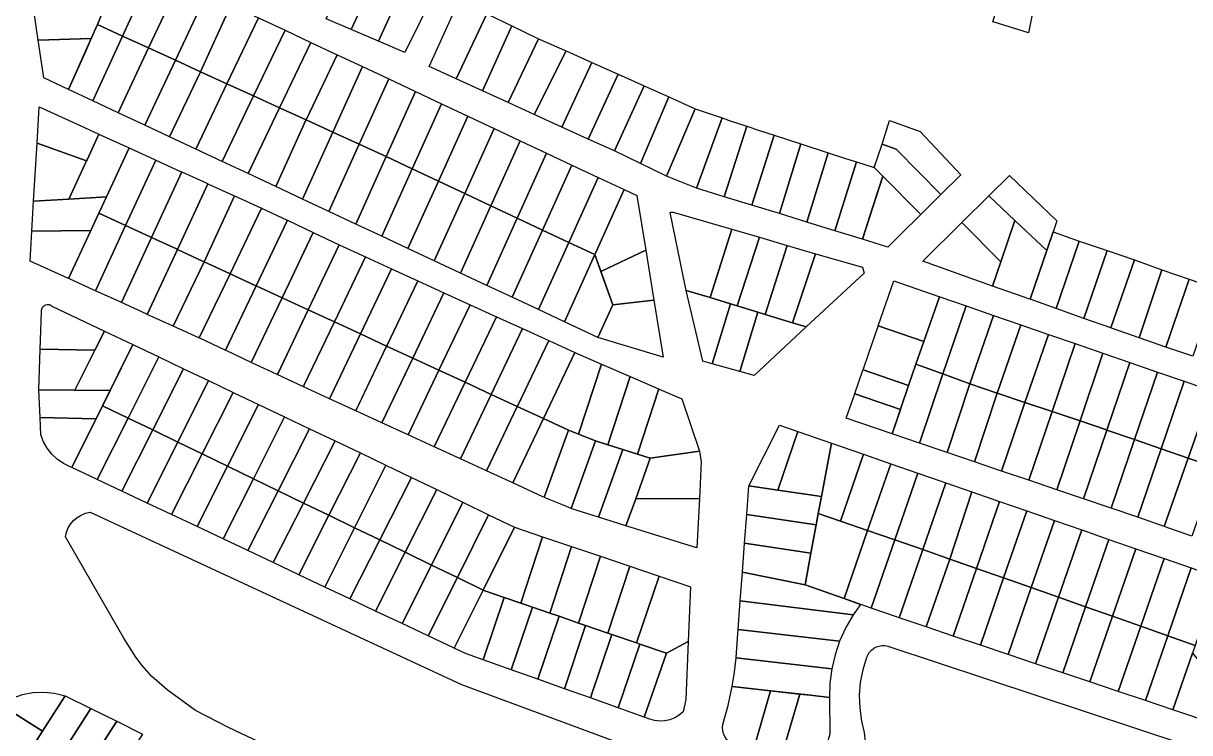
# Model space of a CAD drawing. Header units: millimetres. Extents: x 522658 to 553925, y 7796479 to 7820139.
# Drawn here: x 541403.7 to 541889.8, y 7800545.3 to 7800841 of the extents above; entities that cross this region are included whole.
import ezdxf

# ---------------------------------------------------------------- set-up
doc = ezdxf.new("R2010")
doc.units = ezdxf.units.MM
doc.layers.add('ZONA RESIDENCIAL 2 (ZR_2)', color=2, linetype='Continuous')

msp = doc.modelspace()

# ---------------------------------------------------------------- linework, layer by layer
at = {"layer": 'ZONA RESIDENCIAL 2 (ZR_2)'}
for points in [[(541552.79, 7800865.32), (541540.25, 7800838.45), (541529.83, 7800842.92), (541542.56, 7800870.2), (541552.79, 7800865.32)], [(541807.68, 7800841.61), (541816.38, 7800869.73), (541828.23, 7800866.01), (541824.06, 7800844.64), (541822.57, 7800836.99), (541810.05, 7800840.88), (541807.68, 7800841.61)], [(541444.99, 7800835.68), (541434.51, 7800840.46), (541435.86, 7800843.49), (541437.13, 7800846.34), (541446.99, 7800868.51), (541457.72, 7800863.56), (541444.99, 7800835.68)], [(541563.83, 7800860.19), (541551.66, 7800833.56), (541540.25, 7800838.45), (541552.79, 7800865.32), (541563.83, 7800860.19)], [(541455.86, 7800830.71), (541444.99, 7800835.68), (541457.72, 7800863.56), (541468.86, 7800858.41), (541455.86, 7800830.71)], [(541575.39, 7800854.82), (541562.69, 7800828.84), (541551.66, 7800833.56), (541563.83, 7800860.19), (541575.39, 7800854.82)], [(541467.05, 7800825.6), (541455.86, 7800830.71), (541468.86, 7800858.41), (541480.03, 7800853.26), (541467.05, 7800825.6)], [(541477.54, 7800820.81), (541467.05, 7800825.6), (541480.03, 7800853.26), (541490.14, 7800848.6), (541477.54, 7800820.81)], [(541596.82, 7800844.98), (541584.12, 7800817.83), (541583.73, 7800818.01), (541572.85, 7800823.01), (541585.32, 7800850.43), (541585.37, 7800850.54), (541596.82, 7800844.98)], [(541431.94, 7800834.68), (541409.9, 7800834.01), (541408.05, 7800846.37), (541422.58, 7800847.2), (541437.13, 7800846.34), (541435.86, 7800843.49), (541434.51, 7800840.46), (541431.94, 7800834.68)], [(541488.52, 7800815.79), (541477.54, 7800820.81), (541490.14, 7800848.6), (541501.66, 7800843.28), (541488.52, 7800815.79)], [(541499.65, 7800810.71), (541488.52, 7800815.79), (541501.66, 7800843.28), (541512.73, 7800838.08), (541499.65, 7800810.71)], [(541584.12, 7800817.83), (541596.82, 7800844.98), (541607.25, 7800839.92), (541595.07, 7800812.81), (541584.12, 7800817.83)], [(541444.99, 7800835.68), (541432.64, 7800808.65), (541422.48, 7800813.41), (541431.94, 7800834.68), (541434.51, 7800840.46), (541444.99, 7800835.68)], [(541455.86, 7800830.71), (541443.19, 7800803.71), (541432.64, 7800808.65), (541444.99, 7800835.68), (541455.86, 7800830.71)], [(541510.43, 7800805.78), (541499.65, 7800810.71), (541512.73, 7800838.08), (541523.46, 7800833.04), (541510.43, 7800805.78)], [(541595.07, 7800812.81), (541607.25, 7800839.92), (541618.43, 7800834.56), (541605.74, 7800807.92), (541595.07, 7800812.81)], [(541409.9, 7800834.01), (541431.94, 7800834.68), (541429.8, 7800829.86), (541422.48, 7800813.41), (541412.25, 7800818.2), (541409.9, 7800834.01)], [(541521.49, 7800800.73), (541510.43, 7800805.78), (541523.46, 7800833.04), (541534.46, 7800827.87), (541521.49, 7800800.73)], [(541605.74, 7800807.92), (541618.43, 7800834.56), (541629.25, 7800829.74), (541629.87, 7800829.46), (541616.54, 7800802.97), (541605.74, 7800807.92)], [(541467.05, 7800825.6), (541454.33, 7800798.49), (541443.19, 7800803.71), (541455.86, 7800830.71), (541467.05, 7800825.6)], [(541532.67, 7800795.62), (541521.49, 7800800.73), (541534.46, 7800827.87), (541545.01, 7800822.92), (541532.67, 7800795.62)], [(541616.54, 7800802.97), (541629.87, 7800829.46), (541640.55, 7800824.7), (541628.14, 7800797.69), (541616.54, 7800802.97)], [(541477.54, 7800820.81), (541477.51, 7800820.74), (541464.58, 7800793.69), (541454.33, 7800798.49), (541467.05, 7800825.6), (541477.54, 7800820.81)], [(541543.64, 7800790.61), (541532.67, 7800795.62), (541545.01, 7800822.92), (541555.93, 7800817.79), (541543.64, 7800790.61)], [(541651.51, 7800819.81), (541639.08, 7800792.76), (541628.14, 7800797.69), (541640.55, 7800824.7), (541651.51, 7800819.81)], [(541488.52, 7800815.79), (541475.5, 7800788.57), (541464.58, 7800793.69), (541477.51, 7800820.74), (541477.54, 7800820.81), (541488.52, 7800815.79)], [(541554.92, 7800785.46), (541543.64, 7800790.61), (541555.93, 7800817.79), (541567.15, 7800812.52), (541554.92, 7800785.46)], [(541662.41, 7800814.95), (541650.02, 7800787.83), (541639.08, 7800792.76), (541651.51, 7800819.81), (541662.41, 7800814.95)], [(541499.65, 7800810.71), (541486.58, 7800783.38), (541475.5, 7800788.57), (541488.52, 7800815.79), (541499.65, 7800810.71)], [(541565.78, 7800780.35), (541554.92, 7800785.46), (541567.15, 7800812.52), (541578.01, 7800807.42), (541565.78, 7800780.35)], [(541650.02, 7800787.83), (541662.41, 7800814.95), (541672.71, 7800810.35), (541660.89, 7800782.58), (541650.02, 7800787.83)], [(541510.43, 7800805.78), (541497.32, 7800778.35), (541486.58, 7800783.38), (541499.65, 7800810.71), (541510.43, 7800805.78)], [(541576.64, 7800775.25), (541565.78, 7800780.35), (541578.01, 7800807.42), (541588.87, 7800802.32), (541576.64, 7800775.25)], [(541660.89, 7800782.58), (541672.71, 7800810.35), (541683.61, 7800805.36), (541671.69, 7800777.34), (541660.89, 7800782.58)], [(541429.99, 7800783.69), (541409.37, 7800790.97), (541410.27, 7800806.13), (541427.37, 7800798.34), (541435.13, 7800794.8), (541430.2, 7800784.13), (541429.99, 7800783.69)], [(541521.49, 7800800.73), (541521.45, 7800800.65), (541508.92, 7800772.92), (541497.32, 7800778.35), (541510.43, 7800805.78), (541521.49, 7800800.73)], [(541587.63, 7800770.08), (541576.64, 7800775.25), (541588.87, 7800802.32), (541599.87, 7800797.16), (541587.63, 7800770.08)], [(541671.69, 7800777.34), (541683.61, 7800805.36), (541694.9, 7800801.54), (541684.23, 7800772.27), (541671.69, 7800777.34)], [(541532.67, 7800795.62), (541520.05, 7800767.71), (541508.92, 7800772.92), (541521.45, 7800800.65), (541521.49, 7800800.73), (541532.67, 7800795.62)], [(541598.49, 7800764.97), (541587.63, 7800770.08), (541599.87, 7800797.16), (541610.73, 7800792.06), (541598.49, 7800764.97)], [(541684.23, 7800772.27), (541694.9, 7800801.54), (541697.84, 7800800.54), (541705.16, 7800798.07), (541695.78, 7800768.72), (541684.23, 7800772.27)], [(541695.78, 7800768.72), (541705.16, 7800798.07), (541710.42, 7800796.29), (541710.5, 7800796.26), (541716.56, 7800794.31), (541707.25, 7800765.19), (541695.78, 7800768.72)], [(541794.43, 7800777.78), (541786.1, 7800769.58), (541767.45, 7800788.49), (541761.58, 7800790.67), (541764.63, 7800800.5), (541777.38, 7800795.85), (541794.43, 7800777.78)], [(541447.75, 7800789.05), (541438.3, 7800768.64), (541422.61, 7800767.74), (541429.99, 7800783.69), (541430.2, 7800784.13), (541435.13, 7800794.8), (541435.75, 7800794.52), (541447.75, 7800789.05)], [(541543.64, 7800790.61), (541530.97, 7800762.59), (541520.05, 7800767.71), (541532.67, 7800795.62), (541543.64, 7800790.61)], [(541609.53, 7800759.78), (541598.49, 7800764.97), (541610.73, 7800792.06), (541621.77, 7800786.87), (541609.53, 7800759.78)], [(541707.25, 7800765.19), (541716.56, 7800794.31), (541722.11, 7800792.51), (541727.76, 7800790.69), (541718.75, 7800761.65), (541707.25, 7800765.19)], [(541429.99, 7800783.69), (541422.61, 7800767.74), (541407.95, 7800766.89), (541409.37, 7800790.97), (541429.99, 7800783.69)], [(541435.16, 7800761.85), (541438.3, 7800768.64), (541447.75, 7800789.05), (541448.04, 7800788.92), (541458.27, 7800784.26), (541458.87, 7800783.99), (541446.26, 7800756.72), (541445.66, 7800757), (541435.16, 7800761.85)], [(541554.92, 7800785.46), (541542.2, 7800757.33), (541530.97, 7800762.59), (541543.64, 7800790.61), (541554.92, 7800785.46)], [(541718.75, 7800761.65), (541727.76, 7800790.69), (541739.17, 7800787.01), (541730.18, 7800758.13), (541718.75, 7800761.65)], [(541786.1, 7800769.58), (541777.68, 7800761.28), (541761.9, 7800777.22), (541758.32, 7800780.83), (541761.58, 7800790.67), (541767.45, 7800788.49), (541786.1, 7800769.58)], [(541469.7, 7800779.06), (541457.06, 7800751.73), (541456.55, 7800751.97), (541446.26, 7800756.72), (541458.87, 7800783.99), (541469.19, 7800779.29), (541469.7, 7800779.06)], [(541565.78, 7800780.35), (541553.07, 7800752.24), (541542.2, 7800757.33), (541554.92, 7800785.46), (541565.78, 7800780.35)], [(541620.08, 7800754.82), (541609.53, 7800759.78), (541621.77, 7800786.87), (541632.32, 7800781.91), (541620.08, 7800754.82)], [(541730.18, 7800758.13), (541739.17, 7800787.01), (541745.95, 7800784.82), (541750.94, 7800783.21), (541741.91, 7800754.52), (541730.18, 7800758.13)], [(541741.91, 7800754.52), (541750.94, 7800783.21), (541758.32, 7800780.83), (541761.9, 7800777.22), (541753.41, 7800750.98), (541741.91, 7800754.52)], [(541480.53, 7800774.13), (541467.87, 7800746.75), (541467.45, 7800746.94), (541457.06, 7800751.73), (541469.7, 7800779.06), (541480.11, 7800774.32), (541480.53, 7800774.13)], [(541576.64, 7800775.25), (541563.94, 7800747.15), (541553.07, 7800752.24), (541565.78, 7800780.35), (541576.64, 7800775.25)], [(541631.07, 7800749.66), (541620.08, 7800754.82), (541632.32, 7800781.91), (541643.3, 7800776.75), (541631.07, 7800749.66)], [(541832.82, 7800754.07), (541830.18, 7800746.33), (541816.96, 7800758.75), (541806.02, 7800769.03), (541814.69, 7800777.61), (541834.4, 7800758.7), (541832.82, 7800754.07)], [(541491.69, 7800769.04), (541479, 7800741.61), (541478.34, 7800741.91), (541467.87, 7800746.75), (541480.53, 7800774.13), (541480.78, 7800774.01), (541491.03, 7800769.35), (541491.69, 7800769.04)], [(541587.63, 7800770.08), (541574.94, 7800742), (541563.94, 7800747.15), (541576.64, 7800775.25), (541587.63, 7800770.08)], [(541641.82, 7800744.6), (541631.07, 7800749.66), (541643.3, 7800776.75), (541654.06, 7800771.7), (541642.1, 7800745.22), (541641.82, 7800744.6)], [(541769.09, 7800752.83), (541763.92, 7800747.74), (541753.41, 7800750.98), (541757.78, 7800764.48), (541761.9, 7800777.22), (541777.68, 7800761.28), (541769.09, 7800752.83)], [(541431.8, 7800754.6), (541407.2, 7800754.32), (541407.95, 7800766.89), (541422.61, 7800767.74), (541438.3, 7800768.64), (541435.16, 7800761.85), (541431.8, 7800754.6)], [(541502.86, 7800763.97), (541489.8, 7800736.62), (541489.57, 7800736.73), (541479, 7800741.61), (541491.69, 7800769.04), (541502.63, 7800764.08), (541502.78, 7800764.01), (541502.86, 7800763.97)], [(541598.49, 7800764.97), (541585.81, 7800736.91), (541574.94, 7800742), (541587.63, 7800770.08), (541598.49, 7800764.97)], [(541663.04, 7800746.49), (541644.35, 7800737.52), (541641.82, 7800744.6), (541642.1, 7800745.22), (541654.06, 7800771.7), (541659.29, 7800769.24), (541663.04, 7800746.49)], [(541816.96, 7800758.75), (541811.09, 7800741.63), (541794.82, 7800757.93), (541806.02, 7800769.03), (541816.96, 7800758.75)], [(541513.72, 7800758.87), (541500.69, 7800731.59), (541500.61, 7800731.63), (541489.8, 7800736.62), (541502.86, 7800763.97), (541513.64, 7800758.91), (541513.72, 7800758.87)], [(541609.53, 7800759.78), (541596.86, 7800731.73), (541585.81, 7800736.91), (541598.49, 7800764.97), (541609.53, 7800759.78)], [(541446.26, 7800756.72), (541433.68, 7800729.51), (541433.07, 7800729.79), (541422.85, 7800734.43), (541422.53, 7800734.58), (541431.8, 7800754.6), (541435.16, 7800761.85), (541445.66, 7800757), (541446.26, 7800756.72)], [(541500.69, 7800731.59), (541513.72, 7800758.87), (541524.5, 7800753.81), (541511.5, 7800726.6), (541500.69, 7800731.59)], [(541620.08, 7800754.82), (541607.42, 7800726.79), (541596.86, 7800731.73), (541609.53, 7800759.78), (541620.08, 7800754.82)], [(541679.96, 7800729.69), (541673.29, 7800762.15), (541673.59, 7800762.24), (541673.89, 7800762.29), (541674.2, 7800762.28), (541674.51, 7800762.23), (541698.91, 7800755.14), (541689.95, 7800726.64), (541679.96, 7800729.69)], [(541811.09, 7800741.63), (541807.61, 7800731.48), (541778.51, 7800741.78), (541794.82, 7800757.93), (541811.09, 7800741.63)], [(541830.18, 7800746.33), (541823.23, 7800725.95), (541823.1, 7800725.99), (541807.61, 7800731.48), (541811.09, 7800741.63), (541816.96, 7800758.75), (541830.18, 7800746.33)], [(541422.53, 7800734.58), (541406.46, 7800741.87), (541407.2, 7800754.32), (541431.8, 7800754.6), (541422.53, 7800734.58)], [(541433.68, 7800729.51), (541446.26, 7800756.72), (541456.55, 7800751.97), (541457.06, 7800751.73), (541444.51, 7800724.59), (541443.99, 7800724.83), (541433.68, 7800729.51)], [(541522.4, 7800721.56), (541511.5, 7800726.6), (541524.5, 7800753.81), (541535.36, 7800748.71), (541522.4, 7800721.56)], [(541631.07, 7800749.66), (541618.41, 7800721.64), (541607.42, 7800726.79), (541620.08, 7800754.82), (541631.07, 7800749.66)], [(541689.95, 7800726.64), (541698.91, 7800755.14), (541710.43, 7800751.79), (541701.23, 7800723.2), (541698.36, 7800724.08), (541689.95, 7800726.64)], [(541823.23, 7800725.95), (541832.82, 7800754.07), (541843.77, 7800750.24), (541834.17, 7800722.07), (541823.23, 7800725.95)], [(541444.51, 7800724.59), (541457.06, 7800751.73), (541467.45, 7800746.94), (541467.87, 7800746.75), (541455.34, 7800719.67), (541454.92, 7800719.86), (541444.51, 7800724.59)], [(541533.29, 7800716.53), (541522.4, 7800721.56), (541535.36, 7800748.71), (541546.22, 7800743.61), (541533.29, 7800716.53)], [(541641.82, 7800744.6), (541629.17, 7800716.6), (541618.41, 7800721.64), (541631.07, 7800749.66), (541641.82, 7800744.6)], [(541701.23, 7800723.2), (541710.43, 7800751.79), (541721.95, 7800748.44), (541712.84, 7800719.66), (541709.84, 7800720.58), (541701.23, 7800723.2)], [(541712.84, 7800719.66), (541721.95, 7800748.44), (541733.88, 7800744.97), (541724.25, 7800716.18), (541712.84, 7800719.66)], [(541855.38, 7800746.33), (541845.72, 7800717.98), (541834.17, 7800722.07), (541843.77, 7800750.24), (541855.38, 7800746.33)], [(541455.34, 7800719.67), (541467.87, 7800746.75), (541478.34, 7800741.91), (541479, 7800741.61), (541466.17, 7800714.74), (541465.85, 7800714.89), (541455.34, 7800719.67)], [(541544.19, 7800711.5), (541533.29, 7800716.53), (541546.22, 7800743.61), (541557.14, 7800738.63), (541544.19, 7800711.5)], [(541649.33, 7800723.61), (541643.1, 7800710.08), (541629.17, 7800716.6), (541641.82, 7800744.6), (541649.33, 7800723.61)], [(541644.35, 7800737.52), (541663.04, 7800746.49), (541666.47, 7800725.65), (541649.33, 7800723.61), (541644.35, 7800737.52)], [(541753.44, 7800739.28), (541754.15, 7800736.88), (541729.99, 7800714.43), (541724.25, 7800716.18), (541733.88, 7800744.97), (541753.44, 7800739.28)], [(541866.73, 7800742.34), (541856.9, 7800714.02), (541845.72, 7800717.98), (541855.38, 7800746.33), (541866.73, 7800742.34)], [(541466.17, 7800714.74), (541479, 7800741.61), (541489.57, 7800736.73), (541489.8, 7800736.62), (541477.01, 7800709.83), (541476.77, 7800709.94), (541466.17, 7800714.74)], [(541555.07, 7800706.47), (541544.19, 7800711.5), (541557.14, 7800738.63), (541568.06, 7800733.65), (541555.27, 7800706.88), (541555.07, 7800706.47)], [(541878.22, 7800738.3), (541868.7, 7800709.84), (541857.22, 7800713.91), (541856.9, 7800714.02), (541866.73, 7800742.34), (541878.22, 7800738.3)], [(541477.01, 7800709.83), (541489.8, 7800736.62), (541500.61, 7800731.63), (541500.69, 7800731.59), (541487.87, 7800704.73), (541487.78, 7800704.77), (541477.01, 7800709.83)], [(541565.97, 7800701.44), (541555.07, 7800706.47), (541555.27, 7800706.88), (541568.06, 7800733.65), (541578.98, 7800728.67), (541565.97, 7800701.44)], [(541785.55, 7800727.04), (541779, 7800708.38), (541759.99, 7800714.95), (541766.46, 7800733.64), (541785.26, 7800727.14), (541785.48, 7800727.06), (541785.55, 7800727.04)], [(541889.55, 7800734.4), (541879.78, 7800706.06), (541868.7, 7800709.84), (541878.22, 7800738.3), (541889.55, 7800734.4)], [(541900.84, 7800730.51), (541891.08, 7800702.21), (541879.78, 7800706.06), (541889.55, 7800734.4), (541900.84, 7800730.51)], [(541487.87, 7800704.73), (541500.69, 7800731.59), (541511.5, 7800726.6), (541498.87, 7800700.14), (541498.64, 7800699.67), (541487.87, 7800704.73)], [(541690.74, 7800699.07), (541686.8, 7800700.17), (541679.96, 7800729.69), (541689.95, 7800726.64), (541698.36, 7800724.08), (541690.74, 7800699.07)], [(541522.4, 7800721.56), (541509.81, 7800695.2), (541509.51, 7800694.57), (541498.64, 7800699.67), (541498.87, 7800700.14), (541511.5, 7800726.6), (541522.4, 7800721.56)], [(541576.86, 7800696.41), (541565.97, 7800701.44), (541578.98, 7800728.67), (541589.9, 7800723.69), (541576.86, 7800696.41)], [(541643.1, 7800710.08), (541649.33, 7800723.61), (541666.47, 7800725.65), (541670.39, 7800701.82), (541643.1, 7800710.08)], [(541702.3, 7800695.84), (541690.74, 7800699.07), (541698.36, 7800724.08), (541701.23, 7800723.2), (541709.84, 7800720.58), (541702.3, 7800695.84)], [(541775.7, 7800698.98), (541779, 7800708.38), (541785.55, 7800727.04), (541785.66, 7800727), (541796.55, 7800723.23), (541786.92, 7800694.83), (541775.7, 7800698.98)], [(541433.52, 7800704.79), (541410.74, 7800705.2), (541411.27, 7800720.6), (541411.21, 7800721.03), (541411.23, 7800721.47), (541411.32, 7800721.9), (541411.48, 7800722.3), (541411.7, 7800722.68), (541411.98, 7800723.01), (541412.32, 7800723.29), (541412.69, 7800723.52), (541413.1, 7800723.67), (541413.53, 7800723.76), (541413.97, 7800723.78), (541414.4, 7800723.72), (541414.82, 7800723.59), (541415.21, 7800723.4), (541415.56, 7800723.14), (541437.51, 7800712.69), (541433.52, 7800704.79)], [(541533.29, 7800716.53), (541520.75, 7800690.26), (541520.37, 7800689.46), (541509.51, 7800694.57), (541509.81, 7800695.2), (541522.4, 7800721.56), (541533.29, 7800716.53)], [(541587.76, 7800691.37), (541576.86, 7800696.41), (541589.9, 7800723.69), (541600.82, 7800718.71), (541587.76, 7800691.37)], [(541708.21, 7800694.19), (541702.3, 7800695.84), (541709.84, 7800720.58), (541712.84, 7800719.66), (541724.25, 7800716.18), (541729.99, 7800714.43), (541708.21, 7800694.19)], [(541808.02, 7800719.26), (541798.12, 7800690.69), (541786.92, 7800694.83), (541796.55, 7800723.23), (541808.02, 7800719.26)], [(541819.36, 7800715.34), (541809.49, 7800686.86), (541798.12, 7800690.69), (541808.02, 7800719.26), (541819.36, 7800715.34)], [(541544.19, 7800711.5), (541531.69, 7800685.32), (541531.28, 7800684.47), (541520.37, 7800689.46), (541520.75, 7800690.26), (541533.29, 7800716.53), (541544.19, 7800711.5)], [(541598.65, 7800686.34), (541587.76, 7800691.37), (541600.82, 7800718.71), (541611.74, 7800713.72), (541598.65, 7800686.34)], [(541775.7, 7800698.98), (541772.65, 7800689.98), (541753.63, 7800696.56), (541756.01, 7800703.45), (541759.91, 7800714.73), (541759.99, 7800714.95), (541779, 7800708.38), (541775.7, 7800698.98)], [(541830.97, 7800711.32), (541821.13, 7800682.94), (541809.49, 7800686.86), (541819.36, 7800715.34), (541830.97, 7800711.32)], [(541425.06, 7800688.07), (541437.51, 7800712.69), (541449.34, 7800707.05), (541439.85, 7800687.92), (541425.06, 7800688.07)], [(541555.07, 7800706.47), (541542.61, 7800680.38), (541542.21, 7800679.53), (541531.28, 7800684.47), (541531.69, 7800685.32), (541544.19, 7800711.5), (541555.07, 7800706.47)], [(541609.55, 7800681.31), (541598.65, 7800686.34), (541611.74, 7800713.72), (541622.66, 7800708.74), (541609.74, 7800681.7), (541609.55, 7800681.31)], [(541842.03, 7800707.49), (541832.44, 7800679.14), (541821.13, 7800682.94), (541830.97, 7800711.32), (541842.03, 7800707.49)], [(541433.52, 7800704.79), (541425.06, 7800688.07), (541410.16, 7800688.22), (541410.74, 7800705.2), (541433.52, 7800704.79)], [(541460.13, 7800701.91), (541447.34, 7800676.46), (541436.71, 7800681.61), (541449.34, 7800707.05), (541460.13, 7800701.91)], [(541565.97, 7800701.44), (541553.1, 7800674.51), (541542.2, 7800679.52), (541555.07, 7800706.47), (541565.97, 7800701.44)], [(541620.44, 7800676.28), (541609.55, 7800681.31), (541609.74, 7800681.7), (541622.66, 7800708.74), (541633.57, 7800703.75), (541620.44, 7800676.28)], [(541853.63, 7800703.48), (541844.08, 7800675.23), (541832.44, 7800679.14), (541842.03, 7800707.49), (541853.63, 7800703.48)], [(541470.39, 7800697.02), (541457.57, 7800671.51), (541447.34, 7800676.46), (541460.13, 7800701.91), (541470.39, 7800697.02)], [(541576.86, 7800696.41), (541564.01, 7800669.5), (541553.1, 7800674.51), (541565.97, 7800701.44), (541576.86, 7800696.41)], [(541644.57, 7800698.97), (541635.07, 7800669.79), (541630.88, 7800671.46), (541620.44, 7800676.28), (541633.57, 7800703.75), (541644.57, 7800698.97)], [(541864.83, 7800699.6), (541855.25, 7800671.47), (541855.04, 7800671.54), (541844.08, 7800675.23), (541853.63, 7800703.48), (541864.83, 7800699.6)], [(541876.33, 7800695.62), (541866.75, 7800667.48), (541855.25, 7800671.47), (541864.83, 7800699.6), (541876.33, 7800695.62)], [(541480.8, 7800692.06), (541468.03, 7800666.44), (541457.57, 7800671.51), (541470.39, 7800697.02), (541480.8, 7800692.06)], [(541587.76, 7800691.37), (541574.91, 7800664.49), (541564.01, 7800669.5), (541576.86, 7800696.41), (541587.76, 7800691.37)], [(541656.54, 7800693.78), (541647.29, 7800665.36), (541642.09, 7800667), (541635.07, 7800669.79), (541644.57, 7800698.97), (541656.54, 7800693.78)], [(541769.27, 7800680.03), (541750.18, 7800686.59), (541750.24, 7800686.75), (541753.56, 7800696.37), (541753.63, 7800696.56), (541772.65, 7800689.98), (541769.31, 7800680.14), (541769.27, 7800680.03)], [(541786.92, 7800694.83), (541777.14, 7800666.01), (541765.82, 7800669.86), (541772.65, 7800689.98), (541775.7, 7800698.98), (541786.92, 7800694.83)], [(541798.12, 7800690.69), (541788.68, 7800662.09), (541777.14, 7800666.01), (541786.92, 7800694.83), (541798.12, 7800690.69)], [(541887.42, 7800691.78), (541877.83, 7800663.64), (541866.75, 7800667.48), (541876.33, 7800695.62), (541887.42, 7800691.78)], [(541491.11, 7800687.15), (541478.19, 7800661.52), (541468.03, 7800666.44), (541480.8, 7800692.06), (541491.11, 7800687.15)], [(541598.65, 7800686.34), (541585.81, 7800659.47), (541574.91, 7800664.49), (541587.76, 7800691.37), (541598.65, 7800686.34)], [(541647.29, 7800665.36), (541656.54, 7800693.78), (541668.42, 7800688.62), (541668.52, 7800688.58), (541659.69, 7800661.45), (541653.53, 7800663.39), (541647.29, 7800665.36)], [(541809.49, 7800686.86), (541800.04, 7800658.23), (541788.68, 7800662.09), (541798.12, 7800690.69), (541809.49, 7800686.86)], [(541898.97, 7800687.76), (541889.15, 7800659.72), (541877.83, 7800663.64), (541887.42, 7800691.78), (541897.34, 7800688.35), (541898.97, 7800687.76)], [(541439.85, 7800687.92), (541434.03, 7800676.19), (541410.62, 7800676.67), (541410.16, 7800688.22), (541439.85, 7800687.92)], [(541501.64, 7800682.13), (541488.73, 7800656.41), (541478.19, 7800661.52), (541491.11, 7800687.15), (541501.64, 7800682.13)], [(541609.55, 7800681.31), (541596.71, 7800654.46), (541585.81, 7800659.47), (541598.65, 7800686.34), (541609.55, 7800681.31)], [(541678.15, 7800684.4), (541685.5, 7800662.61), (541664.97, 7800659.78), (541659.69, 7800661.45), (541668.52, 7800688.58), (541668.7, 7800688.5), (541678.15, 7800684.4)], [(541769.27, 7800680.03), (541765.82, 7800669.86), (541746.65, 7800676.38), (541750.18, 7800686.59), (541769.27, 7800680.03)], [(541821.13, 7800682.94), (541811.4, 7800654.37), (541800.04, 7800658.23), (541809.49, 7800686.86), (541821.13, 7800682.94)], [(541910.42, 7800683.62), (541900.65, 7800655.73), (541900.48, 7800655.79), (541889.15, 7800659.72), (541898.97, 7800687.76), (541910.42, 7800683.62)], [(541447.34, 7800676.46), (541434.48, 7800650.84), (541423.92, 7800655.83), (541436.71, 7800681.61), (541447.34, 7800676.46)], [(541512.54, 7800676.94), (541499.56, 7800651.16), (541488.73, 7800656.41), (541501.64, 7800682.13), (541512.54, 7800676.94)], [(541620.44, 7800676.28), (541607.61, 7800649.45), (541596.71, 7800654.46), (541609.55, 7800681.31), (541620.44, 7800676.28)], [(541832.44, 7800679.14), (541822.76, 7800650.51), (541811.4, 7800654.37), (541821.13, 7800682.94), (541832.44, 7800679.14)], [(541434.03, 7800676.19), (541423.92, 7800655.83), (541423.16, 7800656.19), (541420.37, 7800657.56), (541417.81, 7800659.33), (541415.54, 7800661.45), (541413.6, 7800663.89), (541412.04, 7800666.58), (541410.9, 7800669.47), (541410.62, 7800676.67), (541434.03, 7800676.19)], [(541457.57, 7800671.51), (541444.75, 7800645.99), (541434.48, 7800650.84), (541447.34, 7800676.46), (541457.57, 7800671.51)], [(541522.96, 7800671.98), (541509.88, 7800646.16), (541499.56, 7800651.16), (541512.54, 7800676.94), (541522.96, 7800671.98)], [(541630.88, 7800671.46), (541620.79, 7800643.41), (541620.19, 7800643.68), (541607.61, 7800649.45), (541620.44, 7800676.28), (541630.88, 7800671.46)], [(541844.08, 7800675.23), (541834.38, 7800646.56), (541822.76, 7800650.51), (541832.44, 7800679.14), (541844.08, 7800675.23)], [(541855.25, 7800671.47), (541845.48, 7800642.78), (541834.38, 7800646.56), (541844.08, 7800675.23), (541855.04, 7800671.54), (541855.25, 7800671.47)], [(541468.03, 7800666.44), (541455.34, 7800640.99), (541444.75, 7800645.99), (541457.57, 7800671.51), (541468.03, 7800666.44)], [(541533.56, 7800666.93), (541520.44, 7800641.04), (541509.88, 7800646.16), (541522.96, 7800671.98), (541533.56, 7800666.93)], [(541631.94, 7800638.76), (541629.12, 7800639.94), (541622.83, 7800642.56), (541620.86, 7800643.38), (541620.79, 7800643.41), (541630.88, 7800671.46), (541635.07, 7800669.79), (541642.09, 7800667), (541631.94, 7800638.76)], [(541726.39, 7800670.85), (541718.06, 7800646.41), (541706.03, 7800648.18), (541718.84, 7800673.46), (541726.39, 7800670.85)], [(541718.06, 7800646.41), (541726.39, 7800670.85), (541740.45, 7800665.98), (541736.3, 7800643.72), (541718.06, 7800646.41)], [(541866.75, 7800667.48), (541857, 7800638.86), (541845.48, 7800642.78), (541855.25, 7800671.47), (541866.75, 7800667.48)], [(541478.19, 7800661.52), (541465.44, 7800636.22), (541455.34, 7800640.99), (541468.03, 7800666.44), (541478.19, 7800661.52)], [(541544.14, 7800661.89), (541531.03, 7800635.91), (541520.44, 7800641.04), (541533.56, 7800666.93), (541544.14, 7800661.89)], [(541643.38, 7800635.15), (541632.24, 7800638.66), (541631.94, 7800638.76), (541642.09, 7800667), (541647.29, 7800665.36), (541653.53, 7800663.39), (541643.38, 7800635.15)], [(541753.85, 7800661.34), (541744.22, 7800633.5), (541735, 7800636.7), (541736.3, 7800643.72), (541740.45, 7800665.98), (541753.85, 7800661.34)], [(541877.83, 7800663.64), (541868.1, 7800635.08), (541857, 7800638.86), (541866.75, 7800667.48), (541877.83, 7800663.64)], [(541488.73, 7800656.41), (541476.08, 7800631.19), (541465.44, 7800636.22), (541478.19, 7800661.52), (541488.73, 7800656.41)], [(541554.69, 7800656.86), (541541.67, 7800630.76), (541531.03, 7800635.91), (541544.14, 7800661.89), (541554.69, 7800656.86)], [(541654.83, 7800631.56), (541643.38, 7800635.15), (541653.53, 7800663.39), (541659.69, 7800661.45), (541664.97, 7800659.78), (541658.88, 7800642.84), (541654.83, 7800631.56)], [(541658.88, 7800642.84), (541664.97, 7800659.78), (541685.5, 7800662.61), (541686.21, 7800658.22), (541685.45, 7800642.94), (541658.88, 7800642.84)], [(541765.19, 7800657.41), (541755.56, 7800629.56), (541744.22, 7800633.5), (541753.85, 7800661.34), (541765.19, 7800657.41)], [(541889.15, 7800659.72), (541879.2, 7800631.31), (541868.1, 7800635.08), (541877.83, 7800663.64), (541889.15, 7800659.72)], [(541499.56, 7800651.16), (541486.92, 7800626.07), (541476.08, 7800631.19), (541488.73, 7800656.41), (541499.56, 7800651.16)], [(541565.5, 7800651.71), (541552.22, 7800625.65), (541541.67, 7800630.76), (541554.69, 7800656.86), (541565.5, 7800651.71)], [(541776.51, 7800653.48), (541766.86, 7800625.64), (541755.56, 7800629.56), (541765.19, 7800657.41), (541776.51, 7800653.48)], [(541900.65, 7800655.73), (541890.66, 7800627.2), (541879.2, 7800631.31), (541889.15, 7800659.72), (541900.48, 7800655.79), (541900.65, 7800655.73)], [(541509.88, 7800646.16), (541497.23, 7800621.2), (541486.92, 7800626.07), (541499.56, 7800651.16), (541509.88, 7800646.16)], [(541576.02, 7800646.61), (541562.84, 7800620.51), (541552.22, 7800625.65), (541565.5, 7800651.71), (541576.02, 7800646.61)], [(541766.86, 7800625.64), (541776.51, 7800653.48), (541785.77, 7800650.27), (541788.12, 7800649.45), (541778.49, 7800621.6), (541766.86, 7800625.64)], [(541520.44, 7800641.04), (541507.85, 7800616.18), (541497.23, 7800621.2), (541509.88, 7800646.16), (541520.44, 7800641.04)], [(541586.88, 7800641.35), (541573.79, 7800615.2), (541562.84, 7800620.51), (541576.02, 7800646.61), (541586.88, 7800641.35)], [(541734.11, 7800631.94), (541705.14, 7800636.21), (541705.72, 7800644.04), (541706.03, 7800648.18), (541718.06, 7800646.41), (541736.3, 7800643.72), (541735, 7800636.7), (541734.11, 7800631.94)], [(541798.96, 7800645.69), (541789.78, 7800617.68), (541778.49, 7800621.6), (541788.12, 7800649.45), (541798.96, 7800645.69)], [(541597.58, 7800636.17), (541584.55, 7800609.99), (541573.79, 7800615.2), (541586.88, 7800641.35), (541597.58, 7800636.17)], [(541685.45, 7800642.94), (541684.42, 7800622.32), (541681.14, 7800623.34), (541654.83, 7800631.56), (541658.88, 7800642.84), (541685.45, 7800642.94)], [(541789.78, 7800617.68), (541798.96, 7800645.69), (541810.56, 7800641.67), (541800.94, 7800613.81), (541789.78, 7800617.68)], [(541800.94, 7800613.81), (541810.56, 7800641.67), (541821.85, 7800637.76), (541812.23, 7800609.89), (541800.94, 7800613.81)], [(541531.03, 7800635.91), (541518.52, 7800611.14), (541507.85, 7800616.18), (541520.44, 7800641.04), (541531.03, 7800635.91)], [(541744.22, 7800633.5), (541755.56, 7800629.56), (541745.75, 7800601.22), (541729.45, 7800606.94), (541731.92, 7800620.17), (541734.11, 7800631.94), (541735, 7800636.7), (541744.22, 7800633.5)], [(541812.23, 7800609.89), (541821.85, 7800637.76), (541833.42, 7800633.75), (541823.77, 7800605.82), (541812.23, 7800609.89)], [(541541.67, 7800630.76), (541529.34, 7800606.03), (541518.52, 7800611.14), (541531.03, 7800635.91), (541541.67, 7800630.76)], [(541608.44, 7800630.91), (541595.33, 7800604.77), (541584.55, 7800609.99), (541597.58, 7800636.17), (541608.44, 7800630.91)], [(541731.92, 7800620.17), (541704.25, 7800624.24), (541705.14, 7800636.21), (541734.11, 7800631.94), (541731.92, 7800620.17)], [(541823.77, 7800605.82), (541833.42, 7800633.75), (541844.76, 7800629.82), (541835.09, 7800601.82), (541823.77, 7800605.82)], [(541552.22, 7800625.65), (541539.73, 7800601.12), (541529.34, 7800606.03), (541541.67, 7800630.76), (541552.22, 7800625.65)], [(541619.98, 7800627.01), (541611, 7800599.33), (541604.05, 7800601.72), (541595.64, 7800604.62), (541595.33, 7800604.77), (541608.44, 7800630.91), (541619.98, 7800627.01)], [(541632.06, 7800622.93), (541623.05, 7800595.17), (541615.94, 7800597.62), (541611.49, 7800599.16), (541611, 7800599.33), (541619.98, 7800627.01), (541632.06, 7800622.93)], [(541766.86, 7800625.64), (541757.01, 7800597.26), (541745.75, 7800601.22), (541755.56, 7800629.56), (541766.86, 7800625.64)], [(541835.09, 7800601.82), (541844.76, 7800629.82), (541856.1, 7800625.89), (541846.41, 7800597.82), (541835.09, 7800601.82)], [(541562.84, 7800620.51), (541550.49, 7800596.03), (541539.73, 7800601.12), (541552.22, 7800625.65), (541562.84, 7800620.51)], [(541644.21, 7800618.82), (541635.11, 7800591.01), (541626.99, 7800593.81), (541623.05, 7800595.17), (541632.06, 7800622.93), (541644.21, 7800618.82)], [(541729.45, 7800606.94), (541703.36, 7800612.27), (541704.25, 7800624.24), (541731.92, 7800620.17), (541729.45, 7800606.94)], [(541757.01, 7800597.26), (541766.86, 7800625.64), (541778.49, 7800621.6), (541768.63, 7800593.18), (541767.21, 7800593.68), (541757.01, 7800597.26)], [(541846.41, 7800597.82), (541856.1, 7800625.89), (541867.3, 7800622.01), (541857.58, 7800593.87), (541846.41, 7800597.82)], [(541857.58, 7800593.87), (541867.3, 7800622.01), (541879.12, 7800617.92), (541869.37, 7800589.7), (541857.58, 7800593.87)], [(541573.79, 7800615.2), (541561.58, 7800590.79), (541550.49, 7800596.03), (541562.84, 7800620.51), (541573.79, 7800615.2)], [(541656.38, 7800614.71), (541647.26, 7800586.82), (541638, 7800590.01), (541635.11, 7800591.01), (541644.21, 7800618.82), (541656.38, 7800614.71)], [(541789.78, 7800617.68), (541779.96, 7800589.37), (541768.63, 7800593.18), (541778.35, 7800621.2), (541778.49, 7800621.6), (541789.78, 7800617.68)], [(541800.94, 7800613.81), (541791.2, 7800585.59), (541779.96, 7800589.37), (541789.78, 7800617.68), (541800.94, 7800613.81)], [(541880.68, 7800585.7), (541869.37, 7800589.7), (541879.12, 7800617.92), (541890.46, 7800613.99), (541880.68, 7800585.7)], [(541584.55, 7800609.99), (541572.43, 7800585.66), (541561.58, 7800590.79), (541573.79, 7800615.2), (541584.55, 7800609.99)], [(541668.61, 7800610.58), (541659.18, 7800582.71), (541648.94, 7800586.24), (541647.26, 7800586.82), (541656.38, 7800614.71), (541668.61, 7800610.58)], [(541752.6, 7800598.81), (541749.47, 7800594.4), (541702.47, 7800600.3), (541703.36, 7800612.27), (541729.45, 7800606.94), (541745.75, 7800601.22), (541752.6, 7800598.81)], [(541812.24, 7800609.89), (541802.53, 7800581.78), (541791.2, 7800585.59), (541800.94, 7800613.81), (541812.24, 7800609.89)], [(541892, 7800581.7), (541880.68, 7800585.7), (541890.46, 7800613.99), (541901.8, 7800610.06), (541895.11, 7800590.68), (541892, 7800581.7)], [(541595.33, 7800604.77), (541583.19, 7800580.57), (541572.43, 7800585.66), (541584.55, 7800609.99), (541595.33, 7800604.77)], [(541680.75, 7800583.26), (541671.73, 7800578.42), (541660.59, 7800582.23), (541659.18, 7800582.71), (541668.61, 7800610.58), (541681.73, 7800606.15), (541680.75, 7800583.26)], [(541823.77, 7800605.82), (541814.06, 7800577.91), (541802.53, 7800581.78), (541812.24, 7800609.89), (541823.77, 7800605.82)], [(541604.05, 7800601.72), (541595.28, 7800575.71), (541587.92, 7800578.33), (541583.19, 7800580.57), (541595.33, 7800604.77), (541595.64, 7800604.62), (541604.05, 7800601.72)], [(541835.09, 7800601.82), (541825.5, 7800574.06), (541814.06, 7800577.91), (541823.77, 7800605.82), (541835.09, 7800601.82)], [(541611, 7800599.33), (541611.49, 7800599.16), (541615.94, 7800597.62), (541607.02, 7800571.53), (541595.28, 7800575.71), (541604.05, 7800601.72), (541611, 7800599.33)], [(541623.05, 7800595.17), (541626.99, 7800593.81), (541618.12, 7800567.58), (541607.02, 7800571.53), (541615.94, 7800597.62), (541623.05, 7800595.17)], [(541749.47, 7800594.4), (541746.4, 7800589.09), (541743.88, 7800583.5), (541701.59, 7800588.33), (541702.47, 7800600.3), (541749.47, 7800594.4)], [(541846.41, 7800597.82), (541836.89, 7800570.23), (541825.5, 7800574.06), (541835.09, 7800601.82), (541846.41, 7800597.82)], [(541857.58, 7800593.87), (541848.11, 7800566.46), (541836.89, 7800570.23), (541846.41, 7800597.82), (541857.58, 7800593.87)], [(541635.11, 7800591.01), (541638, 7800590.01), (541629.21, 7800563.63), (541618.12, 7800567.58), (541626.99, 7800593.81), (541635.11, 7800591.01)], [(541869.37, 7800589.7), (541859.96, 7800562.48), (541848.11, 7800566.46), (541857.58, 7800593.87), (541869.37, 7800589.7)], [(541647.26, 7800586.82), (541648.94, 7800586.24), (541640.04, 7800559.77), (541629.21, 7800563.63), (541638, 7800590.01), (541647.26, 7800586.82)], [(541743.88, 7800583.5), (541741.96, 7800577.81), (541740.61, 7800571.96), (541700.79, 7800576.51), (541701.32, 7800584.7), (541701.59, 7800588.33), (541743.88, 7800583.5)], [(541880.68, 7800585.7), (541871.34, 7800558.66), (541859.96, 7800562.48), (541869.37, 7800589.7), (541880.68, 7800585.7)], [(541640.04, 7800559.77), (541648.94, 7800586.24), (541659.18, 7800582.71), (541660.59, 7800582.23), (541651.52, 7800555.68), (541640.04, 7800559.77)], [(541662.4, 7800551.8), (541671.73, 7800578.42), (541680.75, 7800583.26), (541679.72, 7800559.08), (541678.62, 7800554.02), (541676.98, 7800552.63), (541675.14, 7800551.53), (541673.15, 7800550.73), (541671.05, 7800550.28), (541668.91, 7800550.16), (541666.78, 7800550.4), (541664.71, 7800550.98), (541662.4, 7800551.8)], [(541892, 7800581.7), (541890.89, 7800578.47), (541882.72, 7800554.84), (541871.34, 7800558.66), (541880.68, 7800585.7), (541892, 7800581.7)], [(541671.73, 7800578.42), (541662.4, 7800551.8), (541651.52, 7800555.68), (541660.59, 7800582.23), (541671.73, 7800578.42)], [(541908.71, 7800556.95), (541906.59, 7800554.87), (541900.48, 7800548.87), (541882.72, 7800554.84), (541890.89, 7800578.47), (541908.71, 7800556.95)], [(541740.61, 7800571.96), (541739.82, 7800565.99), (541739.62, 7800559.97), (541731.67, 7800560.88), (541717.67, 7800562.48), (541699.12, 7800564.6), (541700.09, 7800570.54), (541700.79, 7800576.51), (541740.61, 7800571.96)], [(541715.13, 7800562.77), (541707.88, 7800537.8), (541706.93, 7800538.16), (541697.68, 7800541.68), (541696.77, 7800542.64), (541696.04, 7800543.74), (541695.5, 7800544.95), (541695.17, 7800546.23), (541695.06, 7800547.48), (541695.16, 7800548.74), (541697.38, 7800556.61), (541699.12, 7800564.6), (541715.13, 7800562.77)], [(541412.09, 7800546.66), (541411.62, 7800545.92), (541394.51, 7800556.84), (541394.98, 7800557.58), (541398.98, 7800559.67), (541403.25, 7800561.17), (541407.68, 7800562.03), (541412.2, 7800562.25), (541416.69, 7800561.81), (541421.08, 7800560.73), (541412.09, 7800546.66)], [(541431.83, 7800555.39), (541417.94, 7800533.65), (541407.22, 7800539.04), (541411.62, 7800545.92), (541421.08, 7800560.73), (541431.83, 7800555.39)], [(541727.3, 7800561.38), (541719.09, 7800533.53), (541707.88, 7800537.8), (541715.13, 7800562.77), (541727.3, 7800561.38)], [(541719.09, 7800533.53), (541727.3, 7800561.38), (541731.67, 7800560.88), (541739.62, 7800559.98), (541739.85, 7800544.71), (541735.56, 7800530.84), (541734.57, 7800527.63), (541719.09, 7800533.53)], [(541411.62, 7800545.92), (541407.22, 7800539.04), (541403.1, 7800532.59), (541386.08, 7800543.45), (541386.83, 7800544.64), (541391.87, 7800552.64), (541394.51, 7800556.84), (541411.62, 7800545.92)], [(541442.58, 7800550.05), (541428.66, 7800528.27), (541417.94, 7800533.65), (541431.83, 7800555.39), (541442.58, 7800550.05)], [(541453.33, 7800544.71), (541439.38, 7800522.88), (541428.66, 7800528.27), (541442.58, 7800550.05), (541453.33, 7800544.71)]]:
    msp.add_lwpolyline(points, close=True, dxfattribs=at)
for points in [[(541520.25, 7800532.75), (541489.19, 7800547.41), (541475.43, 7800554.5), (541463.58, 7800563.12), (541457.13, 7800568.83), (541453.25, 7800573.35), (541450.6, 7800576.74), (541445.55, 7800584.66), (541421.29, 7800626.94), (541421.29, 7800626.94), (541421.69, 7800628.83), (541422.4, 7800630.63), (541423.39, 7800632.29), (541424.64, 7800633.77), (541426.11, 7800635.03), (541427.76, 7800636.03), (541429.56, 7800636.75), (541431.45, 7800637.16), (541586.3, 7800565.37), (541656.85, 7800539.27)], [(541754.76, 7800540.47), (541754.18, 7800545.33), (541753.13, 7800550.11), (541752.37, 7800555.47), (541752.19, 7800560.89), (541752.61, 7800566.29), (541753.62, 7800571.62), (541755.21, 7800576.8), (541755.71, 7800577.89), (541756.38, 7800578.89), (541757.2, 7800579.76), (541758.15, 7800580.49), (541759.21, 7800581.05), (541760.35, 7800581.43), (541761.53, 7800581.62), (541762.73, 7800581.62), (541763.91, 7800581.42), (541763.91, 7800581.42), (541888.21, 7800540.24)]]:
    msp.add_lwpolyline(points, dxfattribs=at)

doc.saveas('drawing.dxf')
